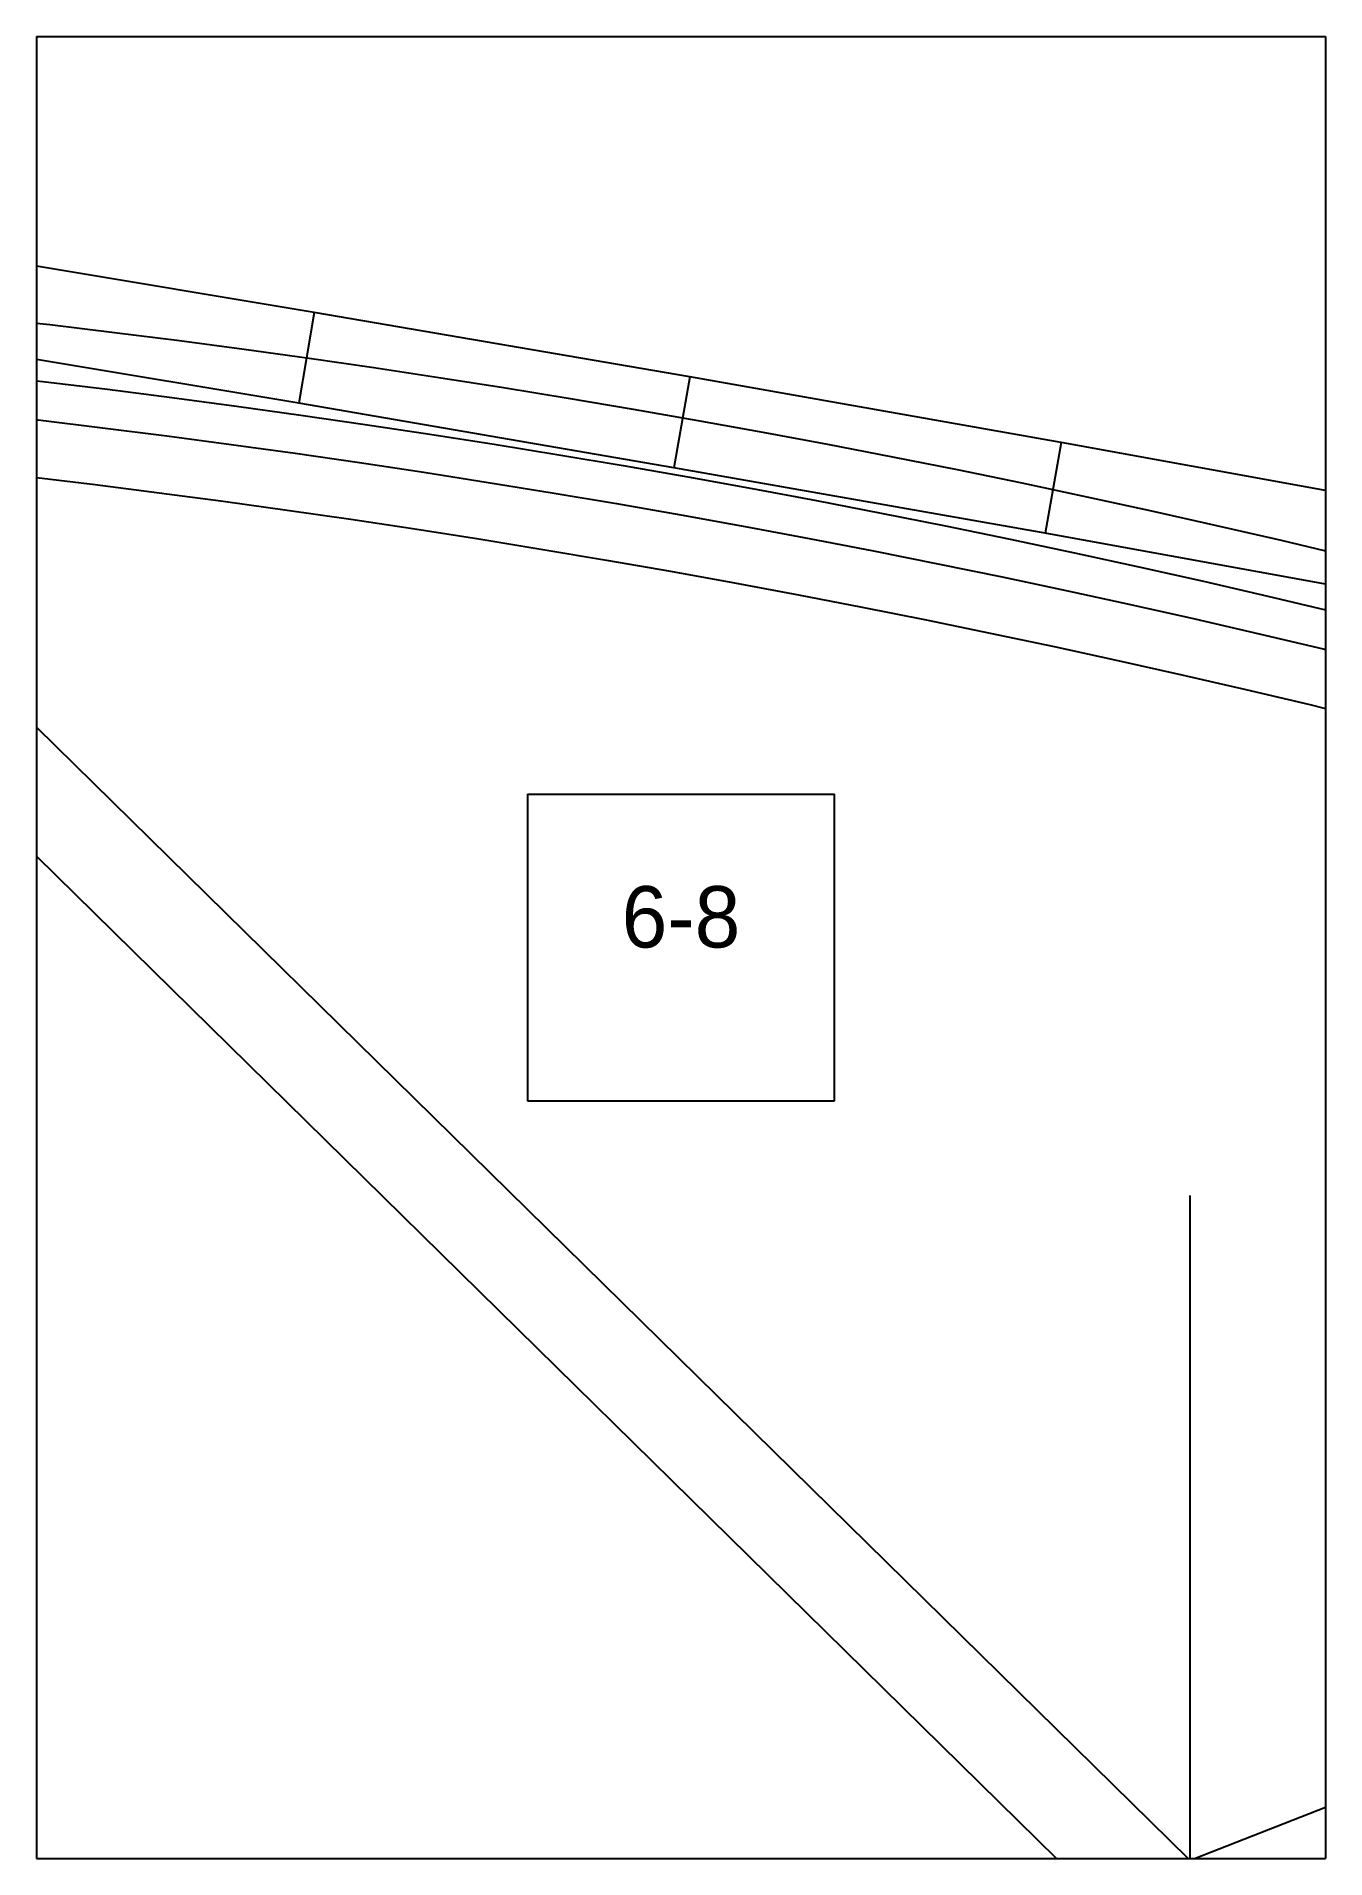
# Paper-space layout 'Plan 6-8' of a CAD drawing. Header units: metres, sheet in millimetres. Extents: x 0 to 210, y 0 to 297.
# The model-space entities are those that its viewports show. They can reach past a viewport. Long polylines and large blocks are cut down to what shows.
import ezdxf
from ezdxf.enums import TextEntityAlignment as Align

# ---------------------------------------------------------------- set-up
doc = ezdxf.new("R2010")
doc.units = ezdxf.units.M
for name, color, linetype in [('default', 7, 'Continuous'), ('TEXTLAYER', 7, 'Continuous'), ('VIEWPORTS', 7, 'Continuous')]:
    doc.layers.add(name, color=color, linetype=linetype)

msp = doc.modelspace()

# ---------------------------------------------------------------- linework, layer by layer
at = {"color": 9}
for p, q in [((1470, -1188), (1470, -1485)), ((1470, -1188), (1470, -1485)), ((1680, -1188), (1680, -1485)), ((1680, -1188), (1680, -1485)), ((1260, -1485), (1470, -1485)), ((1260, -1485), (1470, -1485)), ((1470, -1485), (1680, -1485)), ((1470, -1485), (1470, -1782)), ((1470, -1485), (1680, -1485)), ((1470, -1485), (1470, -1782)), ((1680, -1485), (1890, -1485)), ((1680, -1485), (1680, -1782)), ((1680, -1485), (1890, -1485)), ((1680, -1485), (1680, -1782)), ((1550, -1608.5), (1600, -1608.5)), ((1550, -1608.5), (1550, -1658.5)), ((1600, -1658.5), (1600, -1608.5)), ((1550, -1658.5), (1600, -1658.5)), ((1260, -1782), (1470, -1782)), ((1260, -1782), (1470, -1782)), ((1470, -1782), (1680, -1782)), ((1470, -1782), (1470, -2079)), ((1470, -1782), (1680, -1782)), ((1470, -1782), (1470, -2079)), ((1680, -1782), (1890, -1782)), ((1680, -1782), (1680, -2079)), ((1680, -1782), (1890, -1782)), ((1680, -1782), (1680, -2079))]:
    msp.add_line(p, q, dxfattribs=at)
at = {"layer": 'default', "color": 7, "linetype": 'Continuous'}
for p, q in [((1515.24, -1529.98), (1453.61, -1519.7)), ((1461.62, -1530.75), (1472.18, -1531.97)), ((1472.18, -1531.97), (1482.74, -1533.24)), ((1515.24, -1529.98), (1512.73, -1544.77)), ((1576.43, -1540.51), (1515.24, -1529.98)), ((1512.73, -1544.77), (1451.18, -1534.5)), ((1482.74, -1533.24), (1493.3, -1534.58)), ((1493.3, -1534.58), (1503.85, -1535.99)), ((1503.85, -1535.99), (1514.41, -1537.45)), ((1514.41, -1537.45), (1524.97, -1538.98)), ((1460.55, -1540.04), (1471.06, -1541.25)), ((1471.06, -1541.25), (1481.56, -1542.52)), ((1524.97, -1538.98), (1535.53, -1540.57)), ((1535.53, -1540.57), (1546.08, -1542.23)), ((1576.43, -1540.51), (1573.85, -1555.29)), ((1636.95, -1551.21), (1576.43, -1540.51)), ((1481.56, -1542.52), (1492.06, -1543.85)), ((1492.06, -1543.85), (1502.57, -1545.25)), ((1546.08, -1542.23), (1556.64, -1543.95)), ((1556.64, -1543.95), (1567.2, -1545.73)), ((1459.83, -1546.3), (1470.3, -1547.5)), ((1502.57, -1545.25), (1513.07, -1546.71)), ((1573.85, -1555.29), (1512.73, -1544.77)), ((1513.07, -1546.71), (1523.57, -1548.23)), ((1567.2, -1545.73), (1577.76, -1547.58)), ((1470.3, -1547.5), (1480.77, -1548.77)), ((1480.77, -1548.77), (1491.23, -1550.1)), ((1491.23, -1550.1), (1501.7, -1551.49)), ((1523.57, -1548.23), (1534.08, -1549.81)), ((1534.08, -1549.81), (1544.58, -1551.46)), ((1577.76, -1547.58), (1588.31, -1549.49)), ((1588.31, -1549.49), (1598.87, -1551.47)), ((1501.7, -1551.49), (1512.17, -1552.94)), ((1512.17, -1552.94), (1522.63, -1554.46)), ((1544.58, -1551.46), (1555.08, -1553.17)), ((1555.08, -1553.17), (1565.59, -1554.94)), ((1598.87, -1551.47), (1609.43, -1553.51)), ((1636.95, -1551.21), (1634.31, -1565.98)), ((1696.6, -1562.02), (1636.95, -1551.21)), ((1458.77, -1555.59), (1469.18, -1556.78)), ((1522.63, -1554.46), (1533.1, -1556.03)), ((1533.1, -1556.03), (1543.57, -1557.68)), ((1565.59, -1554.94), (1576.09, -1556.78)), ((1634.31, -1565.98), (1573.85, -1555.29)), ((1609.43, -1553.51), (1619.99, -1555.61)), ((1619.99, -1555.61), (1630.54, -1557.78)), ((1469.18, -1556.78), (1479.59, -1558.04)), ((1479.59, -1558.04), (1490, -1559.37)), ((1543.57, -1557.68), (1554.03, -1559.38)), ((1576.09, -1556.78), (1586.59, -1558.68)), ((1586.59, -1558.68), (1597.1, -1560.65)), ((1630.54, -1557.78), (1641.1, -1560.02)), ((1490, -1559.37), (1500.42, -1560.75)), ((1500.42, -1560.75), (1510.83, -1562.19)), ((1510.83, -1562.19), (1521.24, -1563.7)), ((1554.03, -1559.38), (1564.5, -1561.15)), ((1564.5, -1561.15), (1574.97, -1562.98)), ((1597.1, -1560.65), (1607.6, -1562.68)), ((1641.1, -1560.02), (1651.66, -1562.32)), ((1521.24, -1563.7), (1531.65, -1565.27)), ((1574.97, -1562.98), (1585.43, -1564.87)), ((1585.43, -1564.87), (1595.9, -1566.83)), ((1607.6, -1562.68), (1618.1, -1564.77)), ((1618.1, -1564.77), (1628.61, -1566.93)), ((1651.66, -1562.32), (1662.22, -1564.69)), ((1662.22, -1564.69), (1672.77, -1567.12)), ((1531.65, -1565.27), (1542.07, -1566.9)), ((1542.07, -1566.9), (1552.48, -1568.6)), ((1595.9, -1566.83), (1606.37, -1568.85)), ((1628.61, -1566.93), (1639.11, -1569.15)), ((1693.89, -1576.77), (1634.31, -1565.98)), ((1672.77, -1567.12), (1683.33, -1569.62)), ((1442.08, -1570.11), (1657.9, -1782.3)), ((1552.48, -1568.6), (1562.89, -1570.36)), ((1562.89, -1570.36), (1573.3, -1572.18)), ((1606.37, -1568.85), (1616.83, -1570.94)), ((1616.83, -1570.94), (1627.3, -1573.09)), ((1639.11, -1569.15), (1649.61, -1571.44)), ((1573.3, -1572.18), (1583.71, -1574.06)), ((1583.71, -1574.06), (1594.13, -1576.01)), ((1627.3, -1573.09), (1637.77, -1575.31)), ((1649.61, -1571.44), (1660.12, -1573.8)), ((1660.12, -1573.8), (1670.62, -1576.22)), ((1594.13, -1576.01), (1604.54, -1578.02)), ((1637.77, -1575.31), (1648.23, -1577.59)), ((1670.62, -1576.22), (1681.12, -1578.7)), ((1604.54, -1578.02), (1614.95, -1580.1)), ((1648.23, -1577.59), (1658.7, -1579.94)), ((1658.7, -1579.94), (1669.17, -1582.35)), ((1681.12, -1578.7), (1691.63, -1581.26)), ((1614.95, -1580.1), (1625.36, -1582.24)), ((1625.36, -1582.24), (1635.78, -1584.44)), ((1669.17, -1582.35), (1679.63, -1584.82)), ((1635.78, -1584.44), (1646.19, -1586.71)), ((1679.63, -1584.82), (1690.1, -1587.37)), ((1646.19, -1586.71), (1656.6, -1589.05)), ((1440.04, -1589.15), (1654.32, -1799.82)), ((1656.6, -1589.05), (1667.01, -1591.45)), ((1667.01, -1591.45), (1677.43, -1593.91)), ((1677.43, -1593.91), (1687.84, -1596.44)), ((1657.96, -1782.28), (1657.96, -1673.91)), ((1657.9, -1782.3), (1720.01, -1757.98)), ((1654.32, -1799.82), (1657.9, -1782.3))]:
    msp.add_line(p, q, dxfattribs=at)

# ---------------------------------------------------------------- texts
at = {"layer": 'TEXTLAYER', "color": 1}
msp.add_text('6-8', height=10, dxfattribs=at).set_placement((1575, -1633.5), align=Align.CENTER)

psp = doc.layouts.new('Plan 6-8')

# ---------------------------------------------------------------- viewports
at = {"layer": 'VIEWPORTS'}
psp.add_viewport(center=(105, 148.5), size=(210, 297), view_center_point=(1575, -1633.5), view_height=297, dxfattribs=at)

doc.saveas('drawing.dxf')
